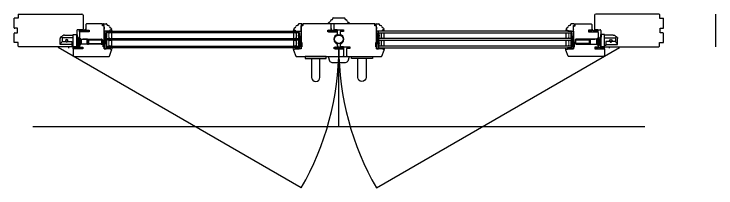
# Model space of a CAD drawing. Header units: millimetres. Extents: x 585 to 19233, y 2366 to 15159.
# Drawn here: x 9283 to 10958, y 9691 to 10106 of the extents above; entities that cross this region are included whole.
import ezdxf

# ---------------------------------------------------------------- set-up
doc = ezdxf.new("R2010")
doc.units = ezdxf.units.MM
doc.layers.add('AR windows', color=4, linetype='Continuous')

# ---------------------------------------------------------------- blocks, each defined once
blk = doc.blocks.new('vv')
at = {"color": 0, "linetype": 'Continuous'}
for p, q in [((-0.3, -0.105711), (-0.3, 0)), ((-0.3, 0), (8.500002, 0)), ((7.500002, 0), (7.500002, -0.131763)), ((8.500002, 0), (9.249992, -0.750002)), ((-31.683071, -8.860579), (-31.75, -9.675912)), ((-31.75, -23.508195), (-31.75, -9.675912)), ((-31.75, -15.146435), (-31.75, -14.999993)), ((-31.75, -15.146435), (-31.75, -14.999993)), ((-31.75, -15.499999), (-31.75, -15.146435)), ((-31.75, -15.499999), (-31.75, -15.146435)), ((-31.75, -16.584296), (-31.75, -15.499999)), ((-31.75, -23.799989), (-31.75, -16.584308)), ((-31.484088, -8.067071), (-31.683071, -8.860579)), ((-31.158369, -7.31662), (-31.484088, -8.067071)), ((-30.714646, -6.629344), (-31.158369, -7.31662)), ((-30.164777, -6.023615), (-30.714646, -6.629344)), ((-29.523501, -5.515664), (-30.164777, -6.023615)), ((-29.079548, -5.219691), (-29.523501, -5.515664)), ((-29.079548, -5.219691), (-27.834045, -4.389364)), ((-28.507853, -5.910298), (-29.079548, -5.219691)), ((-27.924822, -6.607107), (-28.507853, -5.910298)), ((-27.343365, -7.297568), (-27.924822, -6.607107)), ((-27.834045, -4.389364), (-26.684938, -3.623289)), ((-26.760806, -7.987219), (-27.343365, -7.297568)), ((-26.750002, -7.999996), (-26.760806, -7.987219)), ((-0.600006, -7.999996), (-26.750002, -7.999996)), ((-26.750002, -7.999996), (-26.750002, -16.799992)), ((-26.684938, -3.623289), (-25.652649, -2.935093)), ((-25.652649, -2.935093), (-24.75555, -2.337031)), ((-24.75555, -2.337031), (-24.009629, -1.839738)), ((-23.465464, -1.524496), (-24.009629, -1.839738)), ((-22.905252, -1.286816), (-23.465464, -1.524496)), ((-22.342398, -1.123914), (-22.905252, -1.286816)), ((-21.774567, -1.029068), (-22.342398, -1.123914)), ((-21.246923, -1.000012), (-21.774567, -1.029068)), ((-21.236119, -1), (-21.246923, -1.000012)), ((-21.236119, -1), (-20.03486, -1)), ((-20.053258, -1), (-19.09772, -1)), ((-20.03486, -1), (-19.22981, -1.029468)), ((-19.22981, -1.029468), (-18.303485, -1.095864)), ((-19.09772, -1), (-18.016354, -1)), ((-18.303485, -1.095864), (-17.334456, -1.161679)), ((-18.016354, -1), (-16.849795, -1)), ((-17.613387, -16.466667), (-17.986075, -16.799992)), ((-17.613387, -16.466667), (-17.297721, -16.763306)), ((-17.334456, -1.161679), (-16.29175, -1.203718)), ((-16.849795, -1), (-15.641887, -1)), ((-16.29175, -1.203718), (-15.261629, -1.204808)), ((-15.641887, -1), (-14.438048, -1)), ((-15.261629, -1.204808), (-14.21523, -1.164501)), ((-14.438048, -1), (-13.283528, -1)), ((-14.21523, -1.164501), (-13.258505, -1.100503)), ((-14.202355, -16.763354), (-13.886616, -16.466667)), ((-13.513928, -16.799992), (-13.886616, -16.466667)), ((-13.283528, -1), (-12.221723, -1)), ((-13.258505, -1.100503), (-12.343711, -1.034106)), ((-12.343711, -1.034106), (-11.465143, -1)), ((-12.221723, -1), (-11.29254, -1)), ((-11.465143, -1), (-0.600006, -1)), ((-11.465143, -1), (-10.632757, -1)), ((-11.29254, -1), (-10.53091, -1)), ((-10.632757, -1), (-10.012277, -1)), ((-10.53091, -1), (-9.965477, -1)), ((-10.012277, -1), (-9.629403, -1)), ((-9.965477, -1), (-9.617473, -1)), ((-9.629403, -1), (-9.500002, -1)), ((-9.617473, -1), (-9.500002, -1)), ((-0.600006, -1.10634), (-0.600006, -1)), ((-0.600006, -1.422152), (-0.600006, -1.10634)), ((-0.600006, -1.937818), (-0.600006, -1.422152)), ((-0.600006, -2.637679), (-0.600006, -1.937818)), ((-0.600006, -3.500477), (-0.600006, -2.637679)), ((-0.600006, -4.499992), (-0.600006, -3.500477)), ((-0.600006, -5.605848), (-0.600006, -4.499992)), ((-0.600006, -6.784458), (-0.600006, -5.605848)), ((-0.600006, -7.999996), (-0.600006, -6.784458)), ((-0.600006, -26.449996), (-0.600006, -7.999996)), ((-0.600006, -7.999996), (-0.38787, -7.999996)), ((-0.38787, -7.999996), (-0.3, -7.999996)), ((-0.3, -0.421341), (-0.3, -0.105711)), ((-0.3, -0.942264), (-0.3, -0.421341)), ((-0.3, -1.660885), (-0.3, -0.942264)), ((-0.3, -2.566728), (-0.3, -1.660885)), ((-0.3, -3.646592), (-0.3, -2.566728)), ((-0.3, -4.884719), (-0.3, -3.646592)), ((-0.3, -6.263051), (-0.3, -4.884719)), ((-0.3, -7.761506), (-0.3, -6.263051)), ((-0.3, -9.358223), (-0.3, -7.761506)), ((-0.3, -11.029923), (-0.3, -9.358223)), ((-0.3, -12.752214), (-0.3, -11.029923)), ((-0.3, -14.499999), (-0.3, -12.752214)), ((-0.3, -16.247773), (-0.3, -14.499999)), ((-0.3, -17.970076), (-0.3, -16.247773)), ((7.500002, -0.131763), (7.500002, -0.52469)), ((7.500002, -0.52469), (7.500002, -1.17161)), ((7.500002, -1.17161), (7.500002, -2.060776)), ((7.500002, -2.060776), (7.500002, -3.176042)), ((7.500002, -3.176042), (7.500002, -4.49711)), ((7.500002, -4.49711), (7.500002, -5.999997)), ((7.500511, -6.02261), (7.500002, -5.999997)), ((7.538614, -6.19267), (7.500511, -6.02261)), ((7.619992, -6.324953), (7.538614, -6.19267)), ((7.726781, -6.418746), (7.619992, -6.324953)), ((7.854971, -6.478505), (7.726781, -6.418746)), ((7.999996, -6.499991), (7.854971, -6.478505)), ((7.999996, -6.499991), (8.416673, -6.499991)), ((8.436936, -6.544041), (8.416673, -6.499991)), ((8.416673, -6.499991), (8.500002, -6.499991)), ((8.500002, -6.833219), (8.436936, -6.544041)), ((8.500002, -6.499991), (8.781307, -6.781309)), ((8.500002, -8.429718), (8.500002, -6.833219)), ((8.781307, -7.121477), (8.500002, -6.833219)), ((8.500002, -10.121185), (8.500002, -8.429718)), ((8.500002, -11.881179), (8.500002, -10.121185)), ((8.500002, -13.682147), (8.500002, -11.881179)), ((8.500002, -15.495917), (8.500002, -13.682147)), ((8.500002, -17.2941), (8.500002, -15.495917)), ((8.781307, -6.781309), (9.249992, -7.249994)), ((9.249992, -7.602383), (8.781307, -7.121477)), ((9.249992, -0.750002), (9.249992, -7.28685)), ((9.249992, -7.28685), (9.249992, -7.401729)), ((9.249992, -7.401729), (9.249992, -7.567416)), ((9.249992, -7.567416), (9.249992, -7.602383)), ((9.249992, -7.602383), (9.249992, -9.117806)), ((9.249992, -9.117806), (9.249992, -10.714971)), ((9.249992, -10.714971), (9.249992, -12.369606)), ((9.249992, -12.369606), (9.249992, -14.056591)), ((9.249992, -13.883346), (9.395102, -13.969932)), ((9.249992, -13.940683), (9.360523, -13.984939)), ((9.249992, -14.056591), (9.249992, -15.750323)), ((9.249992, -15.750323), (9.249992, -17.425063)), ((9.47814, -13.999994), (9.250004, -14.142705)), ((9.250016, -8.999996), (9.631025, -8.999996)), ((9.250016, -13.5), (9.631025, -13.5)), ((12.000163, -15.499999), (9.25021, -15.499999)), ((9.360523, -13.984939), (9.47814, -13.999994)), ((9.395102, -13.969932), (9.560051, -13.999994)), ((9.47814, -13.999994), (12.000054, -13.999994)), ((9.631025, -8.999996), (9.758573, -8.999996)), ((9.631025, -13.5), (9.758573, -13.5)), ((9.758573, -8.999996), (9.758573, -13.5)), ((11.999994, -12.999994), (11.799994, -12.999994)), ((11.799994, -12.999994), (11.799994, -13.115515)), ((11.799994, -13.115515), (11.799994, -13.455417)), ((11.799994, -13.455417), (11.799994, -14.000066)), ((11.999994, -7.087867), (11.999994, -6.999997)), ((11.999994, -6.999997), (14.499999, -6.999997)), ((11.999994, -7.299991), (11.999994, -7.087867)), ((14.499999, -7.299991), (11.999994, -7.299991)), ((11.999994, -26.699993), (11.999994, -7.299991)), ((13.499999, -6.999997), (13.646441, -6.999997)), ((13.499999, -6.999997), (13.646441, -6.999997)), ((13.646441, -6.999997), (13.999993, -6.999997)), ((13.646441, -6.999997), (13.999993, -6.999997)), ((13.999993, -6.999997), (14.353557, -6.999997)), ((13.999993, -6.999997), (14.353557, -6.999997)), ((14.353557, -6.999997), (14.499999, -6.999997)), ((14.353557, -6.999997), (14.499999, -6.999997)), ((14.499999, -6.999997), (14.499999, -7.087867)), ((14.499999, -7.087867), (14.499999, -7.299991)), ((14.499999, -26.699993), (14.499999, -7.299991)), ((16.499998, -10.149998), (14.499999, -10.149998)), ((16.499998, -10.149998), (17.800003, -10.149998)), ((16.499998, -10.237856), (16.499998, -10.149998)), ((16.499998, -10.449992), (16.499998, -10.237856)), ((16.499998, -10.449992), (16.499998, -23.549992)), ((17.800003, -10.449992), (16.499998, -10.449992)), ((17.578045, -10.149998), (17.499997, -10.149998)), ((17.800003, -10.149998), (17.578045, -10.149998)), ((17.800003, -10.149998), (17.800003, -10.499989)), ((17.800003, -10.149998), (17.800003, -10.237856)), ((17.800003, -10.237856), (17.800003, -10.449992)), ((17.800003, -10.449992), (17.800003, -23.549992)), ((18.000027, -10.899989), (18.566938, -10.899989)), ((18.299997, -10.999995), (22.499995, -10.999995)), ((18.299997, -10.999995), (18.299997, -11.102157)), ((18.299997, -11.102157), (18.299997, -11.405166)), ((18.299997, -11.405166), (18.299997, -11.898693)), ((18.299997, -11.898693), (18.299997, -12.565936)), ((18.299997, -12.565936), (18.299997, -13.384188)), ((18.299997, -13.384188), (18.299997, -14.325567)), ((18.299997, -14.325567), (18.299997, -15.358014)), ((18.299997, -15.358014), (18.299997, -16.44638)), ((18.299997, -16.44638), (18.299997, -17.553604)), ((18.566938, -10.899989), (19.365738, -10.899989)), ((19.365738, -10.899989), (20.351059, -10.899989)), ((20.351059, -10.899989), (21.46693, -10.899989)), ((21.46693, -10.899989), (22.649998, -10.899989)), ((33.065072, -10.999995), (22.499995, -10.999995)), ((22.649998, -10.899989), (33.088253, -10.899989)), ((22.649998, -10.899989), (22.649998, -10.999995)), ((32.999996, -11.126029), (33.00392, -11.071308)), ((32.999996, -11.474554), (32.999996, -11.126029)), ((32.999996, -11.126029), (33.574028, -11.237808)), ((32.999996, -12.03266), (32.999996, -11.474554)), ((32.999996, -12.779174), (32.999996, -12.03266)), ((32.999996, -13.685793), (32.999996, -12.779174)), ((32.999996, -14.718118), (32.999996, -13.685793)), ((32.999996, -15.837006), (32.999996, -14.718118)), ((32.999996, -16.999992), (32.999996, -15.837006)), ((33.00392, -11.071308), (33.015862, -11.031921)), ((33.015862, -11.031921), (33.036222, -11.007989)), ((33.036222, -11.007989), (33.065072, -10.999995)), ((33.065072, -10.999995), (33.569716, -11.085976)), ((33.447994, -10.942501), (33.088253, -10.899989)), ((33.088253, -10.899989), (33.37622, -10.899989)), ((33.37622, -10.899989), (33.85537, -10.899989)), ((33.918859, -11.142465), (33.447994, -10.942501)), ((33.569716, -11.085976), (34.01746, -11.334119)), ((33.574028, -11.237808), (34.060662, -11.556138)), ((33.85537, -10.899989), (34.510744, -10.899989)), ((34.291426, -11.47797), (33.918859, -11.142465)), ((34.01746, -11.334119), (34.357592, -11.716678)), ((34.060662, -11.556138), (34.385812, -12.032551)), ((34.531576, -11.911398), (34.291426, -11.47797)), ((34.357592, -11.716678), (34.550119, -12.188827)), ((34.385812, -12.032551), (34.500001, -12.59452)), ((34.505403, -12.542246), (34.500001, -12.59452)), ((34.500001, -12.59452), (34.500001, -12.915115)), ((34.500001, -12.915115), (34.500001, -13.446369)), ((34.500001, -13.446369), (34.500001, -14.160873)), ((34.500001, -14.160873), (34.500001, -15.021782)), ((34.500001, -15.021782), (34.500001, -15.984708)), ((34.500001, -15.984708), (34.500001, -16.999992)), ((34.521741, -12.510816), (34.505403, -12.542246)), ((34.510744, -10.899989), (35.321874, -10.899989)), ((34.548302, -12.500025), (34.521741, -12.510816)), ((34.61528, -12.399994), (34.531576, -11.911398)), ((34.584904, -12.508418), (34.548302, -12.500025)), ((34.550119, -12.188827), (34.584904, -12.508418)), ((34.584807, -12.9), (34.61528, -12.9)), ((34.584904, -12.508418), (34.584904, -12.9)), ((34.584904, -12.9), (34.922238, -12.9)), ((34.964229, -12.399994), (34.61528, -12.399994)), ((34.61528, -12.399994), (34.61528, -12.9)), ((34.964229, -12.9), (34.61528, -12.9)), ((34.922238, -12.9), (35.499371, -12.9)), ((35.530183, -12.399994), (34.964229, -12.399994)), ((35.530183, -12.9), (34.964229, -12.9)), ((35.321874, -10.899989), (63.506648, -10.899989)), ((35.690856, -11.014178), (35.321874, -10.899989)), ((35.499371, -12.9), (36.28606, -12.9)), ((36.28606, -12.399994), (35.530183, -12.399994)), ((36.28606, -12.9), (35.530183, -12.9)), ((36.003664, -11.33934), (35.690856, -11.014178)), ((36.212663, -11.825974), (36.003664, -11.33934)), ((36.28606, -12.399994), (36.212663, -11.825974)), ((36.28606, -12.399994), (36.28606, -12.9)), ((67.713937, -12.399994), (36.28606, -12.399994)), ((36.28606, -12.9), (36.28606, -21.499996)), ((36.28606, -12.9), (67.713937, -12.9)), ((36.28606, -12.9), (67.713937, -12.9)), ((58.999995, -10.899989), (59.222341, -10.899989)), ((59.222341, -10.899989), (59.849943, -10.899989)), ((59.999994, -10.899989), (60.222401, -10.899989)), ((60.222401, -10.899989), (60.850003, -10.899989)), ((63.506648, -10.899989), (63.666171, -10.900195)), ((63.666171, -10.900195), (63.81965, -10.900788)), ((63.81965, -10.900788), (63.966261, -10.901782)), ((63.966261, -10.901782), (64.105219, -10.903162)), ((64.105219, -10.903162), (64.195632, -10.903114)), ((64.195632, -10.903114), (64.360399, -10.901794)), ((64.360399, -10.901794), (64.502772, -10.900449)), ((64.502772, -10.900449), (64.578809, -10.899989)), ((64.578809, -10.899989), (66.749752, -10.899989)), ((64.581425, -10.899989), (64.893058, -10.899989)), ((64.893058, -10.899989), (64.999992, -10.899989)), ((66.749752, -10.899989), (67.424202, -10.899989)), ((67.118722, -11.014178), (66.749752, -10.899989)), ((67.431542, -11.33934), (67.118722, -11.014178)), ((67.424202, -10.899989), (67.852955, -10.899989)), ((67.640541, -11.825974), (67.431542, -11.33934)), ((67.713937, -12.399994), (67.640541, -11.825974)), ((67.713937, -12.9), (67.713937, -12.399994)), ((68.466774, -12.399994), (67.713937, -12.399994)), ((67.713937, -21.499996), (67.713937, -12.9)), ((67.713937, -12.9), (68.466774, -12.9)), ((68.466774, -12.9), (67.713937, -12.9)), ((67.852955, -10.899989), (67.999991, -10.899989)), ((69.031541, -12.399994), (68.466774, -12.399994)), ((68.466774, -12.9), (69.031541, -12.9)), ((69.031541, -12.9), (68.466774, -12.9)), ((69.381471, -12.399994), (69.031541, -12.399994)), ((69.031541, -12.9), (69.381471, -12.9)), ((69.381471, -12.9), (69.031541, -12.9)), ((69.499996, -12.399994), (69.381471, -12.399994)), ((69.381471, -12.9), (69.499996, -12.9)), ((69.499996, -12.9), (69.381471, -12.9)), ((69.499996, -12.399994), (69.499996, -12.9)), ((69.499996, -12.9), (69.499996, -21.499996)), ((-31.75, -23.508195), (-31.686305, -23.218375)), ((-31.75, -23.726665), (-31.75, -23.508195)), ((-31.75, -23.799989), (-31.75, -23.726665)), ((-19.350006, -23.799989), (-31.75, -23.799989)), ((-31.686305, -23.218375), (-31.509813, -22.844112)), ((-31.509813, -22.844112), (-31.24286, -22.404374)), ((-31.24286, -22.404374), (-30.903988, -21.911175)), ((-30.903988, -21.911175), (-30.254427, -21.044234)), ((-30.254427, -21.044234), (-29.510493, -20.108269)), ((-29.510493, -20.108269), (-28.410887, -18.773152)), ((-28.410887, -18.773152), (-27.254514, -17.397158)), ((-27.254514, -17.397158), (-26.760806, -16.81277)), ((-26.760806, -16.81277), (-26.750002, -16.799992)), ((-26.750002, -16.799992), (-17.986075, -16.799992)), ((-19.337664, -23.79816), (-19.350006, -23.799819)), ((-19.273521, -23.792867), (-19.337664, -23.79816)), ((-19.161779, -23.786097), (-19.273521, -23.792867)), ((-19.015203, -23.780513), (-19.161779, -23.786097)), ((-18.85, -23.778357), (-19.015203, -23.780513)), ((-12.650003, -23.778357), (-18.85, -23.778357)), ((-17.524245, -17.25246), (-17.986075, -16.799992)), ((-16.974739, -17.593015), (-17.524245, -17.25246)), ((-17.297721, -16.763306), (-16.771239, -17.081891)), ((-16.37182, -17.806157), (-16.974739, -17.593015)), ((-16.771239, -17.081891), (-16.190012, -17.260962)), ((-15.750032, -17.876913), (-16.37182, -17.806157)), ((-16.190012, -17.260962), (-15.750032, -17.299998)), ((-15.750032, -17.299998), (-15.310197, -17.260998)), ((-15.127868, -17.806047), (-15.750032, -17.876913)), ((-15.310197, -17.260998), (-14.728885, -17.081952)), ((-14.525397, -17.5931), (-15.127868, -17.806047)), ((-14.728885, -17.081952), (-14.202355, -16.763354)), ((-13.975794, -17.252435), (-14.525397, -17.5931)), ((-13.513928, -16.799992), (-13.975794, -17.252435)), ((-13.513928, -16.799992), (-3.299999, -16.799992)), ((-12.749997, -30.999997), (-10.749998, -30.999997)), ((-12.539896, -23.779314), (-12.650003, -23.778357)), ((-12.384515, -23.783953), (-12.539896, -23.779314)), ((-12.259245, -23.790626), (-12.384515, -23.783953)), ((-12.178121, -23.796682), (-12.259245, -23.790626)), ((-12.149997, -23.799819), (-12.178121, -23.796682)), ((-3.299999, -23.799989), (-12.149997, -23.799989)), ((-11.749998, -29.999998), (-11.749998, -31.999997)), ((-3.299999, -16.799992), (-3.299999, -26.299994)), ((-3.299999, -26.299994), (-1.050003, -26.299994)), ((-0.4891, -26.552122), (-0.600006, -26.449996)), ((-0.376667, -26.719675), (-0.4891, -26.552122)), ((-0.303731, -26.975352), (-0.376667, -26.719675)), ((-0.300012, -27.04537), (-0.303731, -26.975352)), ((-0.3, -27.049996), (-0.300012, -27.04537)), ((-0.3, -19.641764), (-0.3, -17.970076)), ((-0.3, -21.238481), (-0.3, -19.641764)), ((-0.3, -22.736936), (-0.3, -21.238481)), ((-0.3, -24.115267), (-0.3, -22.736936)), ((-0.3, -25.353394), (-0.3, -24.115267)), ((-0.3, -26.433258), (-0.3, -25.353394)), ((-0.3, -27.339102), (-0.3, -26.433258)), ((-0.3, -28.057735), (-0.3, -27.339102)), ((-0.3, -28.578646), (-0.3, -28.057735)), ((-0.3, -28.894276), (-0.3, -28.578646)), ((-0.3, -28.999998), (-0.3, -28.894276)), ((8.500002, -28.999998), (-0.3, -28.999998)), ((8.500002, -19.048571), (8.500002, -17.2941)), ((8.500002, -20.731862), (8.500002, -19.048571)), ((8.500002, -22.31763), (8.500002, -20.731862)), ((8.500002, -23.781082), (8.500002, -22.31763)), ((8.500002, -25.099304), (8.500002, -23.781082)), ((8.500002, -26.25168), (8.500002, -25.099304)), ((8.500002, -27.220165), (8.500002, -26.25168)), ((8.500002, -27.989619), (8.500002, -27.220165)), ((8.500002, -28.547991), (8.500002, -27.989619)), ((8.500002, -28.999998), (9.249992, -28.249996)), ((8.500002, -28.886548), (8.500002, -28.547991)), ((8.500002, -28.999998), (8.500002, -28.886548)), ((9.277813, -20.952779), (9.249265, -20.943017)), ((9.500001, -26), (9.24998, -26)), ((9.249992, -17.425063), (9.249992, -19.055378)), ((9.249992, -19.055378), (9.249992, -20.616511)), ((9.249992, -20.616511), (9.249992, -22.084759)), ((9.310199, -21.220325), (9.249992, -21.169226)), ((9.249992, -22.084759), (9.249992, -23.437826)), ((9.249992, -23.437826), (9.249992, -24.655157)), ((9.249992, -24.655157), (9.249992, -25.718258)), ((9.249992, -24.904633), (9.328561, -24.904984)), ((9.249992, -25.718258), (9.249992, -26.611009)), ((9.249992, -26.611009), (9.249992, -27.31982)), ((9.249992, -27.31982), (9.249992, -27.833948)), ((9.249992, -27.833948), (9.249992, -28.145593)), ((9.249992, -28.145593), (9.249992, -28.249996)), ((9.250004, -18.499997), (12.000103, -18.499997)), ((10.259197, -19.999991), (9.250004, -19.999991)), ((12.00003, -19.999991), (9.25015, -19.999991)), ((9.362679, -20.976808), (9.277813, -20.952779)), ((9.320809, -23.213203), (9.310199, -21.220325)), ((9.455878, -21.333921), (9.310199, -21.220325)), ((9.328561, -24.904984), (9.320809, -23.213203)), ((9.328561, -24.904984), (9.331358, -24.910737)), ((9.328561, -24.904984), (9.333987, -24.907976)), ((9.331358, -24.910737), (9.331697, -24.911428)), ((9.331697, -24.911428), (9.33458, -24.917362)), ((9.333987, -24.907976), (9.334641, -24.908339)), ((9.33458, -24.917362), (9.339558, -24.927694)), ((9.334641, -24.908339), (9.340163, -24.911391)), ((9.339558, -24.927694), (9.348617, -24.946673)), ((9.340163, -24.911391), (9.349841, -24.916757)), ((9.348617, -24.946673), (9.364932, -24.981651)), ((9.349841, -24.916757), (9.367512, -24.92664)), ((9.44929, -20.991064), (9.362679, -20.976808)), ((9.364932, -24.981651), (9.394024, -25.04657)), ((9.367512, -24.92664), (9.399741, -24.944916)), ((9.394024, -25.04657), (9.397149, -25.05374)), ((9.397149, -25.05374), (9.450295, -25.183722)), ((9.399741, -24.944916), (9.458301, -24.979035)), ((9.417727, -21.026224), (9.408219, -21.059313)), ((9.408219, -21.059313), (9.412313, -21.082446)), ((9.412313, -21.082446), (9.433581, -21.138124)), ((9.484862, -20.999675), (9.417727, -21.026224)), ((9.433581, -21.138124), (9.479811, -21.227798)), ((9.48227, -20.993135), (9.44929, -20.991064)), ((9.450295, -25.183722), (9.539679, -25.457845)), ((9.602442, -21.438214), (9.455878, -21.333921)), ((9.458301, -24.979035), (9.463787, -24.982305)), ((9.463787, -24.982305), (9.57496, -25.050906)), ((9.479811, -21.227798), (9.488204, -21.242853)), ((9.515456, -20.993474), (9.48227, -20.993135)), ((9.515201, -21.000438), (9.484862, -20.999675)), ((9.488204, -21.242853), (9.558028, -21.362395)), ((9.500001, -26), (9.557253, -25.938073)), ((9.527289, -21.000741), (9.515201, -21.000438)), ((9.539679, -25.457845), (9.587096, -25.736886)), ((9.557253, -25.938073), (9.568432, -25.910228)), ((9.558028, -21.362395), (9.606111, -21.440721)), ((9.587096, -25.736886), (9.568432, -25.910228)), ((9.568432, -25.910228), (9.876965, -25.756943)), ((9.57496, -25.050906), (9.785691, -25.199043)), ((9.606111, -21.440721), (9.602442, -21.438214)), ((9.607468, -21.440794), (9.606111, -21.440721)), ((9.834804, -21.458901), (9.607468, -21.440794)), ((9.785691, -25.199043), (9.950821, -25.353782)), ((9.969728, -21.481732), (9.834804, -21.458901)), ((9.876965, -25.756943), (9.999995, -25.455108)), ((9.950821, -25.353782), (9.999995, -25.455108)), ((9.999995, -21.499996), (9.969728, -21.481732)), ((9.999995, -21.499996), (9.999995, -23.331764)), ((9.999995, -23.331764), (9.999995, -25.455108)), ((9.999995, -25.455108), (9.999995, -25.469037)), ((9.999995, -25.469037), (9.999995, -25.499994)), ((11.083444, -19.999991), (10.259197, -19.999991)), ((11.675098, -19.999991), (11.083444, -19.999991)), ((11.999994, -19.999991), (11.675098, -19.999991)), ((11.799994, -19.999918), (11.799994, -20.544567)), ((11.799994, -20.544567), (11.799994, -20.884469)), ((11.799994, -20.884469), (11.799994, -20.99999)), ((11.799994, -20.99999), (11.999994, -20.99999)), ((11.999994, -26.699993), (14.499999, -26.699993)), ((11.999994, -26.912129), (11.999994, -26.699993)), ((11.999994, -26.999999), (11.999994, -26.912129)), ((14.499999, -26.999999), (11.999994, -26.999999)), ((16.499998, -23.849998), (14.499999, -23.849998)), ((14.499999, -26.699993), (14.499999, -26.912129)), ((14.499999, -26.912129), (14.499999, -26.999999)), ((16.499998, -23.549992), (17.800003, -23.549992)), ((16.499998, -23.762128), (16.499998, -23.549992)), ((16.499998, -23.849998), (16.499998, -23.762128)), ((17.800003, -23.849998), (16.499998, -23.849998)), ((17.800003, -23.549992), (17.800003, -23.762128)), ((17.800003, -23.762128), (17.800003, -23.849998)), ((18.299997, -17.553604), (18.299997, -18.64197)), ((18.299997, -18.64197), (18.299997, -19.674429)), ((18.299997, -19.674429), (18.299997, -20.615808)), ((18.299997, -20.615808), (18.299997, -21.434048)), ((18.299997, -21.434048), (18.299997, -22.101292)), ((18.299997, -22.101292), (18.299997, -22.59483)), ((18.299997, -22.59483), (18.299997, -22.897827)), ((18.299997, -22.897827), (18.299997, -22.999989)), ((33.065072, -22.999989), (18.299997, -22.999989)), ((32.999996, -18.16299), (32.999996, -16.999992)), ((32.999996, -19.281866), (32.999996, -18.16299)), ((32.999996, -20.314191), (32.999996, -19.281866)), ((32.999996, -21.22081), (32.999996, -20.314191)), ((32.999996, -21.967337), (32.999996, -21.22081)), ((32.999996, -22.525442), (32.999996, -21.967337)), ((32.999996, -22.873955), (32.999996, -22.525442)), ((32.999996, -22.873955), (33.574028, -22.762177)), ((33.004053, -22.929475), (32.999996, -22.873955)), ((33.016298, -22.968911), (33.004053, -22.929475)), ((33.036633, -22.992262), (33.016298, -22.968911)), ((33.065072, -22.999989), (33.036633, -22.992262)), ((33.065072, -22.999989), (33.633351, -22.885812)), ((33.338989, -22.999989), (33.065072, -22.999989)), ((33.818126, -22.999989), (33.338989, -22.999989)), ((33.574028, -22.762177), (34.060662, -22.443846)), ((33.633351, -22.885812), (34.115116, -22.560651)), ((34.486509, -22.999989), (33.818126, -22.999989)), ((34.060662, -22.443846), (34.385812, -21.967433)), ((34.115116, -22.560651), (34.43702, -22.074016)), ((34.385812, -21.967433), (34.500001, -21.405464)), ((34.43702, -22.074016), (34.550058, -21.499996)), ((35.321874, -22.999989), (34.486509, -22.999989)), ((34.500001, -16.999992), (34.500001, -18.015276)), ((34.500001, -18.015276), (34.500001, -18.978202)), ((34.500001, -18.978202), (34.500001, -19.839123)), ((34.500001, -19.839123), (34.500001, -20.553627)), ((34.500001, -20.553627), (34.500001, -21.084869)), ((34.500001, -21.084869), (34.500001, -21.405464)), ((34.500001, -21.405464), (34.512028, -21.475712)), ((34.512028, -21.475712), (34.550058, -21.499996)), ((34.550058, -21.499996), (34.866585, -21.499996)), ((34.866585, -21.499996), (35.456871, -21.499996)), ((35.321874, -22.999989), (35.690856, -22.885812)), ((66.749752, -22.999989), (35.321874, -22.999989)), ((35.456871, -21.499996), (36.28606, -21.499996)), ((35.690856, -22.885812), (36.003664, -22.560651)), ((36.003664, -22.560651), (36.212663, -22.074016)), ((36.212663, -22.074016), (36.28606, -21.499996)), ((36.28606, -21.499996), (67.713937, -21.499996)), ((66.749752, -22.999989), (67.118722, -22.885812)), ((67.424202, -22.999989), (66.749752, -22.999989)), ((67.118722, -22.885812), (67.431542, -22.560651)), ((67.852955, -22.999989), (67.424202, -22.999989)), ((67.431542, -22.560651), (67.640541, -22.074016)), ((67.640541, -22.074016), (67.713937, -21.499996)), ((67.713937, -21.499996), (68.466774, -21.499996)), ((67.999991, -22.999989), (67.852955, -22.999989)), ((68.466774, -21.499996), (69.031541, -21.499996)), ((69.031541, -21.499996), (69.381471, -21.499996)), ((69.381471, -21.499996), (69.499996, -21.499996))]:
    blk.add_line(p, q, dxfattribs=at)
for centre, radius, start, end in [((-15.749996, -14.799993), 3, 318.189686001, 221.810313999), ((-15.749996, -14.799993), 2.5, 318.189682, 221.810318), ((-11.749998, -30.999997), 18.9, 100.118145002, 107.617740001), ((-0.600006, -0.699994), 0.3, 270, 0), ((10.258579, -13.5), 0.5, 180, 270), ((18.299997, -10.499989), 0.5, 180, 270), ((67.999991, -12.399994), 1.5, 0, 90), ((-1.050003, -27.049996), 0.75, 53.130101005, 90), ((-1.050003, -27.049996), 0.75, 47.483437995, 53.129531001), ((9.500001, -25.499994), 0.5, 270, 0), ((9.500001, -21.499996), 0.5, 0, 86.870774), ((18.299997, -23.499995), 0.5, 90, 180), ((67.999991, -21.499996), 1.5, 270, 0)]:
    blk.add_arc(centre, radius, start, end, dxfattribs=at)
blk = doc.blocks.new('W1600(1400)x78 Doleta Exclusive')
at = {"color": 3}
for p, q in [((-765, 68), (-775, 68)), ((-775, 45.5), (-775, 68)), ((-765, 77), (-765, 68)), ((-764, 78), (-613, 78)), ((-610, 75), (-610, 42)), ((-14.2, 68.2), (-14.2, 67.2)), ((-13.2, 69.2), (13.2, 69.2)), ((14.2, 68.2), (14.2, 67.2)), ((610, 75), (610, 42)), ((764, 78), (613, 78)), ((765, 77), (765, 68)), ((765, 68), (775, 68)), ((775, 45.5), (775, 68)), ((-562, 50.5), (-562, 54)), ((-560, 50.5), (-562, 50.5)), ((-561, 55), (-554.5, 55)), ((-560, 48), (-560, 50.5)), ((-553.5, 54), (-553.5, 54)), ((-96.5, 54), (-96.5, 54)), ((-89, 55), (-95.5, 55)), ((-90, 48), (-90, 50.5)), ((-90, 50.5), (-88, 50.5)), ((-88, 50.5), (-88, 54)), ((-25, 56.3), (-24.6, 57.2)), ((24.2, 55), (-24.3, 55)), ((24.6, 57.2), (24.9, 56.3)), ((24.9, 56.3), (24.6, 57.2)), ((88, 50.5), (88, 54)), ((90, 50.5), (88, 50.5)), ((89, 55), (95.5, 55)), ((90, 48), (90, 50.5)), ((96.5, 54), (96.5, 54)), ((553.5, 54), (553.5, 54)), ((561, 55), (554.5, 55)), ((560, 48), (560, 50.5)), ((560, 50.5), (562, 50.5)), ((562, 50.5), (562, 54)), ((-767, 44), (-773.5, 44)), ((-767, 33), (-767, 44)), ((-625, 39), (-625, 3)), ((-611.5, 40.5), (-623.5, 40.5)), ((-559.9, 47.9), (-560, 48)), ((-560, 37.5), (-560, 41)), ((-546.2, 37.5), (-560, 37.5)), ((-542.9, 40.4), (-546.2, 39.5)), ((-546.2, 39.5), (-546.2, 37.5)), ((-546.2, 37.5), (-546.2, 37.5)), ((-543.1, 44), (-542.3, 41.7)), ((-106.9, 44), (-107.7, 41.7)), ((-107.1, 40.4), (-103.8, 39.5)), ((-103.8, 39.5), (-103.8, 37.5)), ((-103.8, 37.5), (-90, 37.5)), ((-103.8, 37.5), (-103.8, 37.5)), ((-90.1, 47.9), (-90, 48)), ((-90, 37.5), (-90, 41)), ((90.1, 47.9), (90, 48)), ((90, 37.5), (90, 41)), ((103.8, 37.5), (90, 37.5)), ((107.1, 40.4), (103.8, 39.5)), ((103.8, 39.5), (103.8, 37.5)), ((103.8, 37.5), (103.8, 37.5)), ((106.9, 44), (107.7, 41.7)), ((543.1, 44), (542.3, 41.7)), ((542.9, 40.4), (546.2, 39.5)), ((546.2, 39.5), (546.2, 37.5)), ((546.2, 37.5), (546.2, 37.5)), ((546.2, 37.5), (560, 37.5)), ((559.9, 47.9), (560, 48)), ((560, 37.5), (560, 41)), ((611.5, 40.5), (623.5, 40.5)), ((625, 39), (625, 3)), ((767, 33), (767, 44)), ((767, 44), (773.5, 44)), ((-775, 10), (-775, 31.5)), ((-773.5, 33), (-767, 33)), ((773.5, 33), (767, 33)), ((775, 10), (775, 31.5)), ((-765, 10), (-775, 10)), ((-765, 1), (-765, 10)), ((765, 1), (765, 10)), ((765, 10), (775, 10)), ((-628, 0), (-764, 0)), ((628, 0), (764, 0))]:
    blk.add_line(p, q, dxfattribs=at)
at = {"color": 8}
for p, q in [((-560, -5), (-555, 37.5)), ((-560, 37.5), (-555, -5)), ((-90, -5), (-95, 37.5)), ((-90, 37.5), (-95, -5)), ((90, -5), (95, 37.5)), ((90, 37.5), (95, -5)), ((560, -5), (555, 37.5)), ((560, 37.5), (555, -5))]:
    blk.add_line(p, q, dxfattribs=at)
at = {"color": 4}
for p, q in [((-555, 37.5), (-95, 37.5)), ((555, 37.5), (95, 37.5)), ((-95, 33.5), (-555, 33.5)), ((-555, 19.5), (-95, 19.5)), ((95, 33.5), (555, 33.5)), ((555, 19.5), (95, 19.5)), ((-95, 15.5), (-555, 15.5)), ((-555, 1.5), (-95, 1.5)), ((95, 15.5), (555, 15.5)), ((555, 1.5), (95, 1.5)), ((-95, -2.5), (-555, -2.5)), ((95, -2.5), (555, -2.5))]:
    blk.add_line(p, q, dxfattribs=at)
at = {"color": 8, "lineweight": 0}
for p, q in [((-542.1, -8.1), (-540, -2.5)), ((-107.9, -8.1), (-110, -2.5)), ((107.9, -8.1), (110, -2.5)), ((542.1, -8.1), (540, -2.5))]:
    blk.add_line(p, q, dxfattribs=at)
at = {"color": 3}
for points in [[(-582, -23), (-548.2, -23, 0.315299), (-547.2, -22.3), (-542.1, -8.1, 0.440011), (-542.7, -6.8), (-545.7, -6), (-545.7, -5), (-560, -5), (-560, 0), (-562, 0), (-562, 10), (-560, 10), (-560, 49, 0.414214), (-561, 50), (-563, 50, -0.414214), (-564, 51), (-564, 54, 0.414214), (-565, 55), (-569.6, 55), (-601, 55, 0.414214), (-604, 52), (-604, 40.5, 0.414214), (-603, 39.5), (-596, 39.5), (-596, 35.5), (-604, 35.5), (-616, 35.5, 0.414214), (-619, 32.5), (-619, 0, 0.414214), (-618, -1), (-611, -1), (-611, -5), (-633, -5, 0.414214), (-634, -6), (-634, -20, 0.414214), (-631, -23)], [(582, -23), (548.2, -23, -0.315299), (547.2, -22.3), (542.1, -8.1, -0.440011), (542.7, -6.8), (545.7, -6), (545.7, -5), (560, -5), (560, 0), (562, 0), (562, 10), (560, 10), (560, 49, -0.414214), (561, 50), (563, 50, 0.414214), (564, 51), (564, 54, -0.414214), (565, 55), (569.6, 55), (601, 55, -0.414214), (604, 52), (604, 40.5, -0.414214), (603, 39.5), (596, 39.5), (596, 35.5), (604, 35.5), (616, 35.5, -0.414214), (619, 32.5), (619, 0, -0.414214), (618, -1), (611, -1), (611, -5), (633, -5, -0.414214), (634, -6), (634, -20, -0.414214), (631, -23)], [(-24.2, -23), (24.1, -23), (24.8, -23.9), (21.1, -34.1, -0.315299), (15.5, -38), (-15.5, -38, -0.315299), (-21.2, -34.1), (-24.8, -23.9)]]:
    blk.add_lwpolyline(points, format="xyb", close=True, dxfattribs=at)
for points in [[(-3, 29.6), (-3, 32.5, 0.414214), (-6, 35.5), (-18, 35.5), (-26, 35.5), (-26, 39.5), (-19, 39.5, 0.414214), (-18, 40.5), (-18, 52, 0.414214), (-21, 55), (-27.4, 55), (-85, 55, 0.414214), (-86, 54), (-86, 51, -0.414214), (-87, 50), (-89, 50, 0.414214), (-90, 49), (-90, 10), (-88, 10), (-88, 0), (-90, 0), (-90, -5), (-104.3, -5), (-104.3, -6), (-107.3, -6.8, 0.440011), (-107.9, -8.1), (-102.8, -22.3, 0.315299), (-101.8, -23), (-28, -23), (9, -23, 0.414214), (12, -20), (12, -6, 0.414214), (11, -5), (-11, -5), (-11, -1), (-4, -1, 0.414214), (-3, 0), (-3, 6.4)], [(3, 6.4), (3, 5), (3, 1, 0.414214), (4, 0), (18, 0), (26, 0), (26, -4), (19, -4, 0.414214), (18, -5), (18, -20, 0.414214), (21, -23), (66.5, -23), (82.3, -23), (101.8, -23, 0.315299), (102.8, -22.3), (107.9, -8.1, 0.440011), (107.3, -6.8), (104.3, -6), (104.3, -5), (90, -5), (90, 0), (88, 0), (88, 10), (90, 10), (90, 49, 0.414214), (89, 50), (87, 50, -0.414214), (86, 51), (86, 54, 0.414214), (85, 55), (79, 55), (-9, 55, 0.414214), (-12, 52), (-12, 41.5, 0.414214), (-11, 40.5), (3, 40.5), (11, 40.5), (11, 36.5), (4, 36.5, 0.414214), (3, 35.5), (3, 31), (3, 29.6)]]:
    blk.add_lwpolyline(points, format="xyb", dxfattribs=at)
at = {"color": 8}
for points in [[(-605.4, 41.1, -0.42745), (-604.4, 41.9), (-604.2, 41.9, -0.370205), (-604, 41.7), (-604, 38.3, 0.3809), (-603.5, 37.7), (-601.4, 37.4, 0.786114), (-601.3, 38), (-602.5, 38.6, -0.476814), (-602.6, 39.1), (-602.3, 39.4, -0.317369), (-602.1, 39.5), (-602, 39.4, -0.088693), (-600.4, 38.6), (-599.5, 37.8, 0.176319), (-598.8, 37.5), (-598.2, 37.5, 0.778088), (-598.1, 38.1), (-599.3, 38.7, -0.50153), (-599.3, 39.2), (-599.1, 39.4, -0.2915), (-598.9, 39.5), (-598.1, 39.2), (-597.5, 38.7, -0.21891), (-597.1, 37.9), (-597.1, 37, -0.417332), (-598.6, 35.5), (-604, 35.5), (-617.8, 35.3), (-617.8, 35.3), (-618, 35.3), (-618.1, 35.4), (-618.3, 35.4), (-618.4, 35.5), (-618.5, 35.7), (-618.6, 35.8), (-618.7, 36), (-618.8, 36.2), (-618.8, 36.4), (-618.9, 36.6), (-618.9, 36.8), (-619, 37), (-619, 37.3), (-619, 37.5), (-619, 38.8, -0.440416), (-617.5, 40.1), (-609.5, 40.1, -0.503376), (-609, 39.8), (-609, 39.5, -0.39561), (-609.2, 39.2), (-615.7, 38.9, 0.40435), (-616.2, 38.4), (-616.2, 38.2, 0.426635), (-615.7, 37.7), (-607.5, 38.1, 0.341974), (-605.7, 39.7), (-605.4, 41.1)], [(-16.6, 41.1, 0.42745), (-17.6, 41.9), (-17.8, 41.9, 0.370205), (-18, 41.7), (-18, 38.3, -0.3809), (-18.5, 37.7), (-20.6, 37.4, -0.786114), (-20.7, 38), (-19.5, 38.6, 0.476814), (-19.4, 39.1), (-19.7, 39.4, 0.317369), (-19.9, 39.5), (-20, 39.4, 0.088693), (-21.6, 38.6), (-22.5, 37.8, -0.176319), (-23.2, 37.5), (-23.8, 37.5, -0.778088), (-23.9, 38.1), (-22.7, 38.7, 0.50153), (-22.7, 39.2), (-22.9, 39.4, 0.2915), (-23.1, 39.5), (-23.9, 39.2), (-24.5, 38.7, 0.21891), (-24.9, 37.9), (-24.9, 37, 0.417332), (-23.4, 35.5), (-18, 35.5), (-4.2, 35.3), (-4.2, 35.3), (-4, 35.3), (-3.9, 35.4), (-3.7, 35.4), (-3.6, 35.5), (-3.5, 35.7), (-3.4, 35.8), (-3.3, 36), (-3.2, 36.2), (-3.2, 36.4), (-3.1, 36.6), (-3.1, 36.8), (-3, 37), (-3, 37.3), (-3, 37.5), (-3, 38.8, 0.440416), (-4.5, 40.1), (-12.5, 40.1, 0.503376), (-13, 39.8), (-13, 39.5, 0.39561), (-12.8, 39.2), (-6.3, 38.9, -0.40435), (-5.8, 38.4), (-5.8, 38.2, -0.426635), (-6.3, 37.7), (-14.5, 38.1, -0.341974), (-16.3, 39.7), (-16.6, 41.1)], [(605.4, 41.1, 0.42745), (604.4, 41.9), (604.2, 41.9, 0.370205), (604, 41.7), (604, 38.3, -0.3809), (603.5, 37.7), (601.4, 37.4, -0.786114), (601.3, 38), (602.5, 38.6, 0.476814), (602.6, 39.1), (602.3, 39.4, 0.317369), (602.1, 39.5), (602, 39.4, 0.088693), (600.4, 38.6), (599.5, 37.8, -0.176319), (598.8, 37.5), (598.2, 37.5, -0.778088), (598.1, 38.1), (599.3, 38.7, 0.50153), (599.3, 39.2), (599.1, 39.4, 0.2915), (598.9, 39.5), (598.1, 39.2), (597.5, 38.7, 0.21891), (597.1, 37.9), (597.1, 37, 0.417332), (598.6, 35.5), (604, 35.5), (617.8, 35.3), (617.8, 35.3), (618, 35.3), (618.1, 35.4), (618.3, 35.4), (618.4, 35.5), (618.5, 35.7), (618.6, 35.8), (618.7, 36), (618.8, 36.2), (618.8, 36.4), (618.9, 36.6), (618.9, 36.8), (619, 37), (619, 37.3), (619, 37.5), (619, 38.8, 0.440416), (617.5, 40.1), (609.5, 40.1, 0.503376), (609, 39.8), (609, 39.5, 0.39561), (609.2, 39.2), (615.7, 38.9, -0.40435), (616.2, 38.4), (616.2, 38.2, -0.426635), (615.7, 37.7), (607.5, 38.1, -0.341974), (605.7, 39.7), (605.4, 41.1)], [(-620.4, 0.6, -0.42745), (-619.4, 1.4), (-619.2, 1.4, -0.370205), (-619, 1.2), (-619, -2.2, 0.3809), (-618.5, -2.8), (-616.4, -3.1, 0.786114), (-616.3, -2.5), (-617.5, -1.9, -0.476814), (-617.6, -1.4), (-617.3, -1.1, -0.317369), (-617.1, -1), (-617, -1.1, -0.088693), (-615.4, -1.9), (-614.5, -2.7, 0.176319), (-613.8, -3), (-613.2, -3, 0.778088), (-613.1, -2.4), (-614.3, -1.8, -0.50153), (-614.3, -1.3), (-614.1, -1.1, -0.2915), (-613.9, -1), (-613.1, -1.3), (-612.5, -1.8, -0.21891), (-612.1, -2.6), (-612.1, -3.5, -0.417332), (-613.6, -5), (-619, -5), (-632.8, -5.2), (-632.8, -5.2), (-633, -5.2), (-633.1, -5.1), (-633.3, -5.1), (-633.4, -5), (-633.5, -4.8), (-633.6, -4.7), (-633.7, -4.5), (-633.8, -4.3), (-633.8, -4.1), (-633.9, -3.9), (-633.9, -3.7), (-634, -3.5), (-634, -3.2), (-634, -3), (-634, -1.7, -0.440416), (-632.5, -0.4), (-624.5, -0.4, -0.503376), (-624, -0.7), (-624, -1, -0.39561), (-624.2, -1.3), (-630.7, -1.6, 0.40435), (-631.2, -2.1), (-631.2, -2.3, 0.426635), (-630.7, -2.8), (-622.5, -2.4, 0.341974), (-620.7, -0.8), (-620.4, 0.6)], [(-1.6, 0.6, 0.42745), (-2.6, 1.4), (-2.8, 1.4, 0.370205), (-3, 1.2), (-3, -2.2, -0.3809), (-3.5, -2.8), (-5.6, -3.1, -0.786114), (-5.7, -2.5), (-4.5, -1.9, 0.476814), (-4.4, -1.4), (-4.7, -1.1, 0.317369), (-4.9, -1), (-5, -1.1, 0.088693), (-6.6, -1.9), (-7.5, -2.7, -0.176319), (-8.2, -3), (-8.8, -3, -0.778088), (-8.9, -2.4), (-7.7, -1.8, 0.50153), (-7.7, -1.3), (-7.9, -1.1, 0.2915), (-8.1, -1), (-8.9, -1.3), (-9.5, -1.8, 0.21891), (-9.9, -2.6), (-9.9, -3.5, 0.417332), (-8.4, -5), (-3, -5), (10.8, -5.2), (10.8, -5.2), (11, -5.2), (11.1, -5.1), (11.3, -5.1), (11.4, -5), (11.5, -4.8), (11.6, -4.7), (11.7, -4.5), (11.8, -4.3), (11.8, -4.1), (11.9, -3.9), (11.9, -3.7), (12, -3.5), (12, -3.2), (12, -3), (12, -1.7, 0.440416), (10.5, -0.4), (2.5, -0.4, 0.503376), (2, -0.7), (2, -1, 0.39561), (2.2, -1.3), (8.7, -1.6, -0.40435), (9.2, -2.1), (9.2, -2.3, -0.426635), (8.7, -2.8), (0.5, -2.4, -0.341974), (-1.3, -0.8), (-1.6, 0.6)], [(620.4, 0.6, 0.42745), (619.4, 1.4), (619.2, 1.4, 0.370205), (619, 1.2), (619, -2.2, -0.3809), (618.5, -2.8), (616.4, -3.1, -0.786114), (616.3, -2.5), (617.5, -1.9, 0.476814), (617.6, -1.4), (617.3, -1.1, 0.317369), (617.1, -1), (617, -1.1, 0.088693), (615.4, -1.9), (614.5, -2.7, -0.176319), (613.8, -3), (613.2, -3, -0.778088), (613.1, -2.4), (614.3, -1.8, 0.50153), (614.3, -1.3), (614.1, -1.1, 0.2915), (613.9, -1), (613.1, -1.3), (612.5, -1.8, 0.21891), (612.1, -2.6), (612.1, -3.5, 0.417332), (613.6, -5), (619, -5), (632.8, -5.2), (632.8, -5.2), (633, -5.2), (633.1, -5.1), (633.3, -5.1), (633.4, -5), (633.5, -4.8), (633.6, -4.7), (633.7, -4.5), (633.8, -4.3), (633.8, -4.1), (633.9, -3.9), (633.9, -3.7), (634, -3.5), (634, -3.2), (634, -3), (634, -1.7, 0.440416), (632.5, -0.4), (624.5, -0.4, 0.503376), (624, -0.7), (624, -1, 0.39561), (624.2, -1.3), (630.7, -1.6, -0.40435), (631.2, -2.1), (631.2, -2.3, -0.426635), (630.7, -2.8), (622.5, -2.4, -0.341974), (620.7, -0.8), (620.4, 0.6)], [(-65, -28), (-65, -73, 1), (-45, -73), (-45, -28)], [(65, -28), (65, -73, -1), (45, -73), (45, -28)]]:
    blk.add_lwpolyline(points, format="xyb", dxfattribs=at)
for points in [[(-560, -5), (-555, -5), (-555, 37.5), (-560, 37.5)], [(-90, -5), (-95, -5), (-95, 37.5), (-90, 37.5)], [(90, -5), (95, -5), (95, 37.5), (90, 37.5)], [(560, -5), (555, -5), (555, 37.5), (560, 37.5)], [(-555, -2.5), (-545.7, -2.5), (-545.7, -5), (-555, -5)], [(-95, -2.5), (-104.3, -2.5), (-104.3, -5), (-95, -5)], [(95, -2.5), (104.3, -2.5), (104.3, -5), (95, -5)], [(555, -2.5), (545.7, -2.5), (545.7, -5), (555, -5)]]:
    blk.add_lwpolyline(points, close=True, dxfattribs=at)
at = {"color": 4}
for points in [[(-555, 33.5), (-555, 37.5)], [(-95, 33.5), (-95, 37.5)], [(95, 33.5), (95, 37.5)], [(555, 33.5), (555, 37.5)], [(-555, 19.5), (-555, 15.5)], [(-95, 19.5), (-95, 15.5)], [(95, 19.5), (95, 15.5)], [(555, 19.5), (555, 15.5)], [(-555, 1.5), (-555, -2.5)], [(-95, 1.5), (-95, -2.5)], [(95, 1.5), (95, -2.5)], [(555, 1.5), (555, -2.5)]]:
    blk.add_lwpolyline(points, dxfattribs=at)
at = {"color": 8, "lineweight": 0}
for points in [[(-546.2, 37.5), (-546.2, 39.5), (-542.9, 40.4, 0.440011), (-542.3, 41.7), (-539.9, 37.5)], [(-103.8, 37.5), (-103.8, 39.5), (-107.1, 40.4, -0.440011), (-107.7, 41.7), (-110.1, 37.5)], [(103.8, 37.5), (103.8, 39.5), (107.1, 40.4, 0.440011), (107.7, 41.7), (110.1, 37.5)], [(546.2, 37.5), (546.2, 39.5), (542.9, 40.4, -0.440011), (542.3, 41.7), (539.9, 37.5)], [(-554, 33.5, -0.101854), (-554, 19.5), (-547, 19.5), (-549, 21.5), (-549, 31.5), (-547, 33.5)], [(-96, 33.5, 0.101854), (-96, 19.5), (-103, 19.5), (-101, 21.5), (-101, 31.5), (-103, 33.5)], [(96, 33.5, -0.101854), (96, 19.5), (103, 19.5), (101, 21.5), (101, 31.5), (103, 33.5)], [(554, 33.5, 0.101854), (554, 19.5), (547, 19.5), (549, 21.5), (549, 31.5), (547, 33.5)], [(-554, 15.5, -0.101854), (-554, 1.5), (-547, 1.5), (-549, 3.5), (-549, 13.5), (-547, 15.5)], [(-96, 15.5, 0.101854), (-96, 1.5), (-103, 1.5), (-101, 3.5), (-101, 13.5), (-103, 15.5)], [(96, 15.5, -0.101854), (96, 1.5), (103, 1.5), (101, 3.5), (101, 13.5), (103, 15.5)], [(554, 15.5, 0.101854), (554, 1.5), (547, 1.5), (549, 3.5), (549, 13.5), (547, 15.5)]]:
    blk.add_lwpolyline(points, format="xyb", close=True, dxfattribs=at)
for points in [[(-547, 19.5), (-542, 19.5), (-542, 33.5), (-547, 33.5), (-549, 31.5), (-549, 21.5)], [(-546.8, 20), (-542.5, 20), (-542.5, 33), (-546.8, 33), (-548.5, 31.3), (-548.5, 21.7)], [(-103, 19.5), (-108, 19.5), (-108, 33.5), (-103, 33.5), (-101, 31.5), (-101, 21.5)], [(-103.2, 20), (-107.5, 20), (-107.5, 33), (-103.2, 33), (-101.5, 31.3), (-101.5, 21.7)], [(103, 19.5), (108, 19.5), (108, 33.5), (103, 33.5), (101, 31.5), (101, 21.5)], [(103.2, 20), (107.5, 20), (107.5, 33), (103.2, 33), (101.5, 31.3), (101.5, 21.7)], [(547, 19.5), (542, 19.5), (542, 33.5), (547, 33.5), (549, 31.5), (549, 21.5)], [(546.8, 20), (542.5, 20), (542.5, 33), (546.8, 33), (548.5, 31.3), (548.5, 21.7)], [(-547, 1.5), (-542, 1.5), (-542, 15.5), (-547, 15.5), (-549, 13.5), (-549, 3.5)], [(-546.8, 2), (-542.5, 2), (-542.5, 15), (-546.8, 15), (-548.5, 13.3), (-548.5, 3.7)], [(-103, 1.5), (-108, 1.5), (-108, 15.5), (-103, 15.5), (-101, 13.5), (-101, 3.5)], [(-103.2, 2), (-107.5, 2), (-107.5, 15), (-103.2, 15), (-101.5, 13.3), (-101.5, 3.7)], [(103, 1.5), (108, 1.5), (108, 15.5), (103, 15.5), (101, 13.5), (101, 3.5)], [(103.2, 2), (107.5, 2), (107.5, 15), (103.2, 15), (101.5, 13.3), (101.5, 3.7)], [(547, 1.5), (542, 1.5), (542, 15.5), (547, 15.5), (549, 13.5), (549, 3.5)], [(546.8, 2), (542.5, 2), (542.5, 15), (546.8, 15), (548.5, 13.3), (548.5, 3.7)]]:
    blk.add_lwpolyline(points, close=True, dxfattribs=at)
at = {"color": 8}
for points in [[(-89.8, -337), (-670, -2)], [(89.8, -337), (670, -2)], [(-30, -23), (-80, -23), (-80, -28), (-30, -28), (-30, -23)], [(30, -23), (80, -23), (80, -28), (30, -28), (30, -23)]]:
    blk.add_lwpolyline(points, dxfattribs=at)
for radius in [11.2, 10.8, 10]:
    blk.add_circle((0, 18), radius, dxfattribs=at)
at = {"color": 3}
for centre, radius, start, end in [((-764, 77), 1, 90, 180), ((-613, 75), 3, 0, 90), ((-17.2, 67.2), 3, 270, 0), ((-13.2, 68.2), 1, 90, 180), ((13.2, 68.2), 1, 0, 90), ((17.2, 67.2), 3, 180, 270), ((613, 75), 3, 90, 180), ((764, 77), 1, 0, 90), ((-561, 54), 1, 90, 180), ((-554.5, 54), 1, 0, 90), ((-550.5, 54), 3, 180, 270), ((-550.5, 48), 3, 0, 90), ((-99.5, 48), 3, 90, 180), ((-99.5, 54), 3, 270, 0), ((-95.5, 54), 1, 90, 180), ((-89, 54), 1, 0, 90), ((-24, 56), 1, 160, 255.0001), ((-23.2, 56.7), 1.5, 90, 160), ((-23.2, 61.2), 3, 270, 0), ((-17.2, 61.2), 3, 90, 180), ((17.2, 61.2), 3, 0, 90), ((23.2, 61.2), 3, 180, 270), ((23.2, 56.7), 1.5, 20, 90), ((24, 56), 1, 284.9999, 20), ((89, 54), 1, 90, 180), ((95.5, 54), 1, 0, 90), ((99.5, 54), 3, 180, 270), ((99.5, 48), 3, 0, 90), ((550.5, 48), 3, 90, 180), ((550.5, 54), 3, 270, 0), ((554.5, 54), 1, 90, 180), ((561, 54), 1, 0, 90), ((-773.5, 45.5), 1.5, 180, 270), ((-623.5, 39), 1.5, 90, 180), ((-611.5, 42), 1.5, 270, 0), ((-565.6, 44.5), 6.65, 328.158, 30.8165), ((-544.5, 48), 3, 180, 269.7083), ((-544.5, 43.5), 1.5, 20, 89.7083), ((-543.2, 41.3), 1, 284.9999, 20), ((-106.8, 41.3), 1, 160, 255.0001), ((-105.5, 43.5), 1.5, 90.2917, 160), ((-105.5, 48), 3, 270.2917, 0), ((-84.4, 44.5), 6.65, 149.1835, 211.842), ((84.4, 44.5), 6.65, 328.158, 30.8165), ((105.5, 48), 3, 180, 269.7083), ((105.5, 43.5), 1.5, 20, 89.7083), ((106.8, 41.3), 1, 284.9999, 20), ((543.2, 41.3), 1, 160, 255.0001), ((544.5, 43.5), 1.5, 90.2917, 160), ((544.5, 48), 3, 270.2917, 0), ((565.6, 44.5), 6.65, 149.1835, 211.842), ((611.5, 42), 1.5, 180, 270), ((623.5, 39), 1.5, 0, 90), ((773.5, 45.5), 1.5, 270, 0), ((-773.5, 31.5), 1.5, 90, 180), ((0, 18), 12, 104.4775, 255.5225), ((0, 18), 12, 284.4775, 75.5225), ((773.5, 31.5), 1.5, 360, 90), ((-764, 1), 1, 180, 270), ((-628, 3), 3, 270, 0), ((628, 3), 3, 180, 270), ((764, 1), 1, 270, 0)]:
    blk.add_arc(centre, radius, start, end, dxfattribs=at)
at = {"color": 8}
for centre, start, end in [((-670, -2), 330, 0), ((670, -2), 180, 210)]:
    blk.add_arc(centre, 670, start, end, dxfattribs=at)
at = {"layer": 'Defpoints'}
blk.add_lwpolyline([(-730, -190), (730, -190)], dxfattribs=at)
at = {"color": 8}
blk.add_blockref('vv', (-633.5, 29), dxfattribs=at)
at = {"color": 8, "xscale": -1}
blk.add_blockref('vv', (633.5, 29), dxfattribs=at)

msp = doc.modelspace()

# ---------------------------------------------------------------- linework, layer by layer
at = {"layer": 'Defpoints'}
for points in [[(10958.2, 10027.9), (10958.2, 10105.9)], [(10058.2, 9837.9), (10058.2, 10027.9)], [(9328.2, 9837.9), (10788.2, 9837.9)]]:
    msp.add_lwpolyline(points, dxfattribs=at)

# ---------------------------------------------------------------- block references
at = {"layer": 'AR windows'}
msp.add_blockref('W1600(1400)x78 Doleta Exclusive', (10058.2, 10027.9), dxfattribs=at)

doc.saveas('drawing.dxf')
